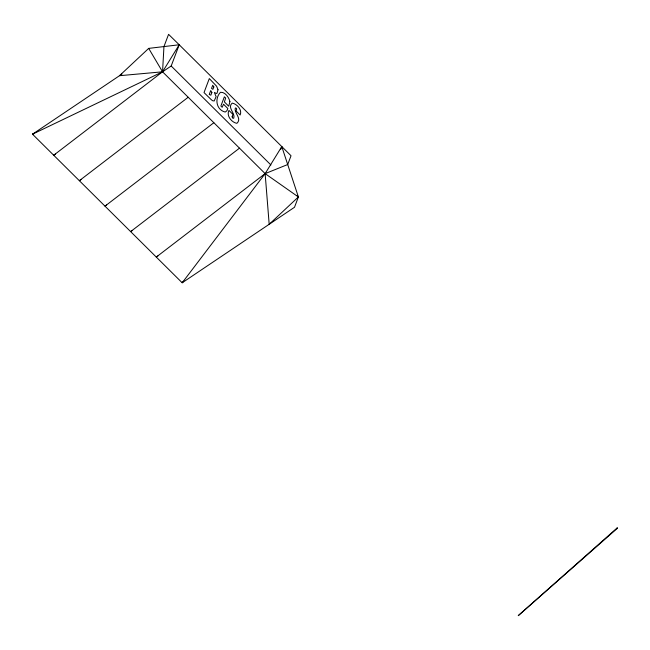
<?xml version="1.0" encoding="UTF-8"?>
<svg xmlns="http://www.w3.org/2000/svg" width="650" height="650" viewBox="0 0 650 650"><rect width="100%" height="100%" fill="white"/><g stroke="black" fill="none" stroke-linecap="round" stroke-linejoin="round"><path stroke-width="0.97" d="M55.388 154.107L53.698 155.236L162.549 71.809L171.186 65.999L179.213 44.769L168.577 34.336L163.954 46.572L162.549 71.809L265.135 173.623L298.391 196.966L294.499 207.269L182.195 282.783L32.5 134.192L121.932 74.067M280.743 149.354L281.791 146.583L298.391 196.966L269.181 224.299L265.135 173.623L281.791 146.583M157.966 255.921L156.284 257.059L265.135 173.623L287.706 164.531L291.029 155.748L179.213 44.769L162.549 71.809L32.5 134.192L34.393 133.461M265.135 173.623L182.195 282.783L183.471 281.214M148.696 48.384L119.478 75.709L162.549 71.809L148.696 48.384L179.213 44.769M617.191 527.881L518.229 615.664L617.5 528.182L617.159 527.865M188.191 97.264L79.341 180.692L81.031 179.554M213.842 122.72L104.991 206.148L106.673 205.01M239.484 148.168L130.634 231.603L132.324 230.466M171.186 65.999L270.904 164.97M297.099 195.431L298.391 196.966M232.123 116.805L232.627 118.121L233.675 118.276C235.755 113.295 226.866 107.705 232.213 103.098C236.949 103.943 242.515 109.939 240.134 115.009L236.121 111.02L236.706 108.907L235.901 107.924L235.3 108.071C233.87 113.108 242.287 118.446 236.909 123.329C231.717 122.484 226.135 115.806 228.954 110.435L232.968 114.416L232.123 116.805M218.01 89.733L217.051 93.178L216.45 93.511L214.37 92.462L216.133 96.663L214.143 100.994L212.566 100.709L211.209 99.621L204.019 92.568L209.3 78.585L216.613 86.206L218.01 89.733M229.921 101.627L228.719 106.234L224.396 101.936L225.672 98.044L224.364 96.826L220.878 106.031L222.162 107.299L223.527 104.228L227.849 108.517L226.858 110.833L225.209 112.052C216.263 109.907 214.386 98.597 220.439 92.284C225.209 91.812 228.963 97.443 229.921 101.627M213.842 86.946L212.891 89.343L211.543 88.384L212.721 85.272L213.842 86.946M211.868 92.495L210.836 95.201L209.243 94.469L210.722 90.553L211.868 92.495"/></g></svg>
